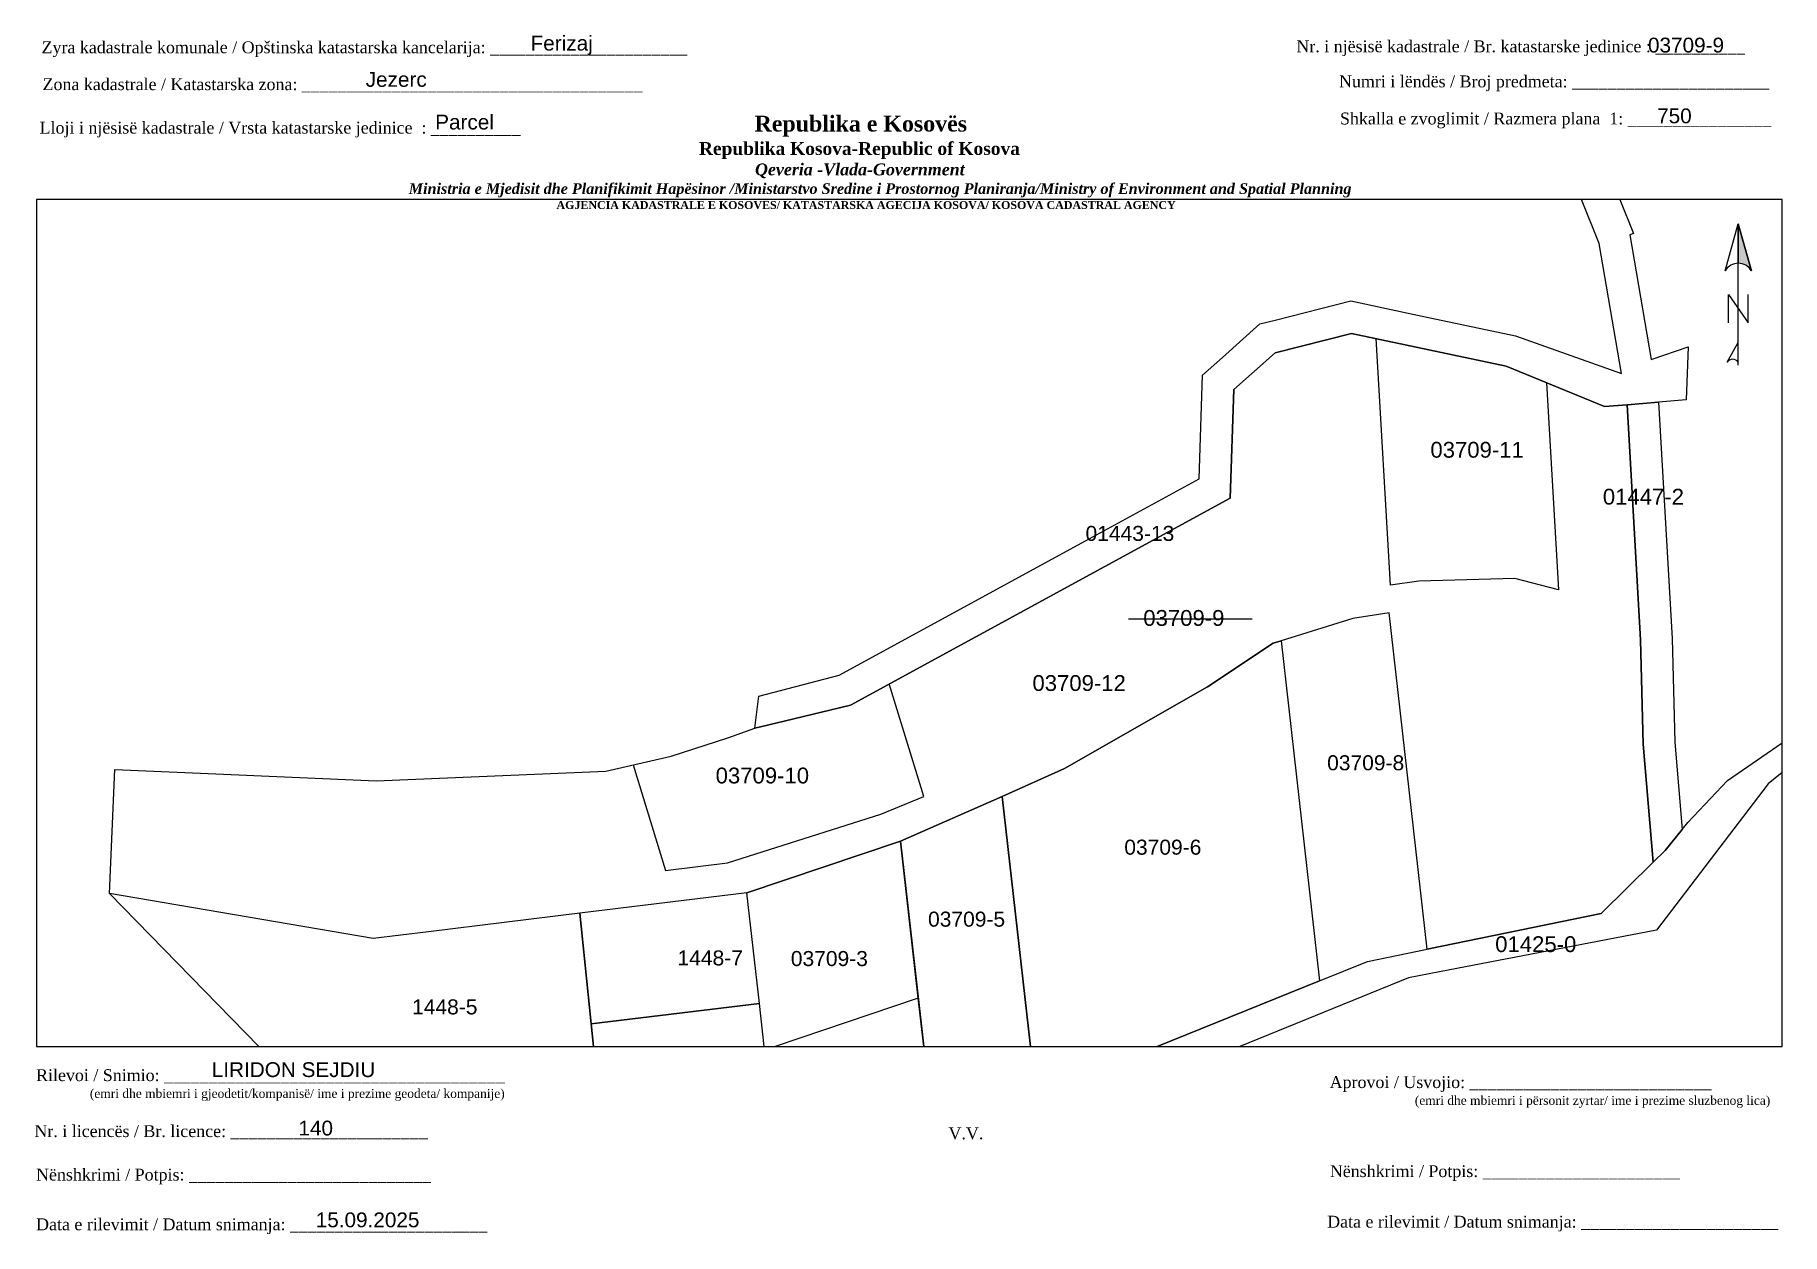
# Paper-space layout '1448-8' of a CAD drawing. Header units: metres, sheet in millimetres. Extents: x 0 to 295, y 0 to 202.
# The model-space entities are those that its viewports show. They can reach past a viewport. Long polylines and large blocks are cut down to what shows.
import ezdxf

# ---------------------------------------------------------------- set-up
doc = ezdxf.new("R2010")
doc.units = ezdxf.units.M
doc.layers.get('0').update_dxf_attribs({"lineweight": 0})
for name, color, linetype, lineweight in [('Korniza e jashtme', 7, 'Continuous', 0), ('Korniza e jashtme txt', 7, 'Continuous', 0), ('Ndarjet', 1, 'Continuous', 0), ('nr parc fqinje jezerc', 252, 'Continuous', 0), ('Nr Parceles Baze', 7, 'Continuous', 0), ('Nr-Kojshi', 251, 'Continuous', 0), ('Nr-Ri', 1, 'Continuous', 0), ('parc fqinje jezerc', 252, 'Continuous', 0), ('Parc-Kojshi', 251, 'Continuous', 0), ('Parcela Baze', 7, 'Continuous', 0)]:
    doc.layers.add(name, color=color, linetype=linetype, lineweight=lineweight)
doc.styles.get("Standard").update_dxf_attribs({"font": 'arial.ttf'})

# ---------------------------------------------------------------- blocks, each defined once
blk = doc.blocks.new('*U67')
at = {"linetype": 'ByBlock', "lineweight": -2}
blk.add_hatch(color=0, dxfattribs=at).paths.add_polyline_path([(0, 562), (0, 301, -0.269143), (87, 250)])
at = {"color": 0, "linetype": 'ByBlock', "lineweight": -2}
for points in [[(87, 250, 0.580323), (-87, 250), (0, 562), (87, 250), (0, 562), (0, 300)], [(0, -356, 0.5), (-75, -356), (0, -225)]]:
    blk.add_lwpolyline(points, format="xyb", dxfattribs=at)
for points in [[(0, -375), (0, 562)], [(-66, -94), (-66, 94), (66, -94), (66, 94)]]:
    blk.add_lwpolyline(points, dxfattribs=at)

msp = doc.modelspace()

# ---------------------------------------------------------------- linework, layer by layer
at = {"layer": 'Ndarjet', "elevation": 1001.54, "flags": 128}
msp.add_lwpolyline([(7500965.92, 4691551.86), (7500967.43, 4691525.66), (7500961.92, 4691527.12), (7500949.79, 4691526.79), (7500946.2, 4691526.27), (7500944.39, 4691557.43)], dxfattribs=at)
at = {"layer": 'Ndarjet', "flags": 128}
for points in [[(7500913.09, 4691522), (7500928.73, 4691522)], [(7500850.48, 4691503.54), (7500854.58, 4691490.19), (7500862.41, 4691491.15), (7500881.81, 4691497.3), (7500887.21, 4691499.55), (7500882.85, 4691513.77)]]:
    msp.add_lwpolyline(points, dxfattribs=at)
at = {"layer": 'parc fqinje jezerc', "flags": 128}
for points in [[(7500843.78, 4691484.79), (7500824.65, 4691482.45), (7500817.66, 4691481.6), (7500784.33, 4691487.3), (7500811.17, 4691459.75), (7500845.98, 4691463.3)], [(7500864.87, 4691487.37), (7500843.78, 4691484.79), (7500845.21, 4691470.79), (7500866.46, 4691473.39)], [(7500866.46, 4691473.39), (7500845.21, 4691470.79), (7500847.74, 4691446.04), (7500853.53, 4691448.43), (7500861.5, 4691449.09), (7500868.85, 4691452.17)]]:
    msp.add_lwpolyline(points, close=True, dxfattribs=at)
at = {"layer": 'Parc-Kojshi', "flags": 128}
for points in [[(7500866.36, 4691512.22), (7500876.53, 4691514.88), (7500907.66, 4691531.86), (7500922.02, 4691539.7), (7500922.46, 4691552.83), (7500924.95, 4691555.06), (7500929.68, 4691559.29), (7500931.62, 4691559.78), (7500941.17, 4691562.2), (7500949.62, 4691560.41), (7500962.01, 4691557.79), (7500975.4, 4691553.04), (7500972.56, 4691569.45), (7500967.9, 4691581.11)], [(7500962.74, 4691606.12), (7500976.89, 4691570.74), (7500976.43, 4691570.55), (7500979.15, 4691554.78), (7500983.81, 4691556.41), (7500983.58, 4691549.71), (7500980.08, 4691549.42), (7500976.09, 4691549.08), (7500973.25, 4691548.84), (7500960.83, 4691553.95), (7500941.25, 4691558.09), (7500931.61, 4691555.65), (7500926.4, 4691550.99), (7500925.94, 4691537.28), (7500877.98, 4691511.11), (7500869.56, 4691509.09), (7500865.86, 4691508.2), (7500866.36, 4691512.22)], [(7500983.06, 4691495.36), (7500980.91, 4691492.72), (7500979.4, 4691491.24), (7500978.13, 4691506.18), (7500977.78, 4691519.37), (7500976.09, 4691549.08), (7500980.08, 4691549.42), (7500981.77, 4691519.54), (7500982.13, 4691506.4), (7500983.06, 4691495.36)], [(7500901.52, 4691460.61), (7500897.12, 4691499.54), (7500905.01, 4691503.07), (7500923.06, 4691513.42), (7500931.36, 4691518.92), (7500932.38, 4691519.23), (7500937.24, 4691476.24), (7500913.76, 4691466.76), (7500904.23, 4691462.91), (7500903.85, 4691460.99), (7500901.52, 4691460.61)], [(7501012.57, 4691515.68), (7500999.1, 4691505.33), (7500993.91, 4691501.13), (7500979.8, 4691482.65), (7500952.4, 4691477.36), (7500948.49, 4691476.61), (7500917.66, 4691464.1), (7500914.09, 4691461.22), (7500913.76, 4691466.76), (7500937.24, 4691476.24), (7500943.3, 4691478.68), (7500950.85, 4691480.24), (7500972.82, 4691484.77), (7500979.4, 4691491.24), (7500980.91, 4691492.72), (7500983.06, 4691495.36), (7500983.78, 4691496.24), (7500988.79, 4691501.55), (7501004.58, 4691512.54), (7501010.48, 4691517.73)], [(7500897.12, 4691499.54), (7500901.52, 4691460.61), (7500888.29, 4691458.49), (7500886.53, 4691474.06), (7500884.28, 4691493.91), (7500897.12, 4691499.54)], [(7500897.12, 4691499.54), (7500901.52, 4691460.61)], [(7500864.87, 4691487.37), (7500884.28, 4691493.91), (7500888.29, 4691458.49), (7500881.18, 4691457.35), (7500868.85, 4691452.17), (7500866.46, 4691473.39), (7500864.87, 4691487.37)], [(7500886.53, 4691474.06), (7500867.12, 4691467.51)]]:
    msp.add_lwpolyline(points, dxfattribs=at)
at = {"layer": 'Parcela Baze', "flags": 128}
msp.add_lwpolyline([(7500950.85, 4691480.24), (7500946.04, 4691522.77), (7500941.45, 4691522.05), (7500932.38, 4691519.23), (7500931.36, 4691518.92), (7500923.06, 4691513.42), (7500905.01, 4691503.07), (7500897.12, 4691499.54), (7500884.28, 4691493.91), (7500864.87, 4691487.37), (7500843.78, 4691484.79), (7500824.65, 4691482.45), (7500817.66, 4691481.6), (7500784.33, 4691487.3), (7500785.02, 4691502.98), (7500796.79, 4691502.46), (7500818.04, 4691501.51), (7500847.05, 4691502.75), (7500855.31, 4691504.65), (7500862.45, 4691506.95), (7500865.86, 4691508.2), (7500869.56, 4691509.09), (7500877.98, 4691511.11), (7500925.94, 4691537.28), (7500926.4, 4691550.99), (7500931.61, 4691555.65), (7500941.25, 4691558.09), (7500960.83, 4691553.95), (7500973.25, 4691548.84), (7500976.09, 4691549.08), (7500977.78, 4691519.37), (7500978.13, 4691506.18), (7500979.4, 4691491.24), (7500972.82, 4691484.77), (7500950.85, 4691480.24)], dxfattribs=at)

# ---------------------------------------------------------------- texts
at = {"layer": 'nr parc fqinje jezerc'}
for s, p in [('01443-13', (7500907.66, 4691531.86)), ('03709-8', (7500938.19, 4691502.86)), ('03709-6', (7500912.56, 4691492.19)), ('03709-5', (7500887.76, 4691483.09)), ('1448-7', (7500856.1, 4691478.19)), ('03709-3', (7500870.42, 4691478.11)), ('1448-5', (7500822.56, 4691472))]:
    msp.add_text(s, height=1.9, dxfattribs=at).set_placement(p)
at = {"layer": 'Nr Parceles Baze'}
msp.add_text('03709-9', height=2, dxfattribs=at).set_placement((7500914.96, 4691521.12))
at = {"layer": 'Nr-Kojshi'}
for s, p in [('01447-2', (7500973.03, 4691536.45)), ('01425-0', (7500959.43, 4691479.88))]:
    msp.add_text(s, height=2, dxfattribs=at).set_placement(p)
at = {"layer": 'Nr-Ri'}
for s, p in [('03709-11', (7500951.24, 4691542.38)), ('03709-12', (7500900.95, 4691512.89)), ('03709-10', (7500860.92, 4691501.2))]:
    msp.add_text(s, height=2, dxfattribs=at).set_placement(p)

psp = doc.layouts.new('1448-8')

# ---------------------------------------------------------------- block references
at = {"xscale": 0.0254, "yscale": 0.0254, "zscale": 0.0254}
psp.add_blockref('*U67', (287.17, 156.31), dxfattribs=at)

# ---------------------------------------------------------------- texts
at = {"layer": 'Korniza e jashtme txt'}
for s, p in [('03709-9', (271.95, 199.46)), ('15.09.2025', (47.48, 1.44))]:
    psp.add_text(s, height=2.5, dxfattribs=at).set_placement(p)
for s, insert, char_height, width, attachment_point in [('{\\fTimes New Roman|b0|i0|c0|p18; Zyra kadastrale komunale / Opštinska katastarska kancelarija: ______________________}', (0.53, 201.34), 2, 114.6874, 1), ('Ferizaj', (83.68, 202.29), 2.5, 19.3474, 1), ('{\\fTimes New Roman|b0|i0|c0|p18;Nr. i njësisë kadastrale / Br. katastarske jedinice : __________}', (212.71, 201.5), 2, 98.5379, 1), ('{\\fTimes New Roman|b0|i0|c0|p18; Zona kadastrale / Katastarska zona: ______________________________________}', (0.7, 195.12), 2, 101.8807, 1), ('Jezerc', (55.9, 196.18), 2.5, 40.037, 1), ('{\\fTimes New Roman|b0|i0|c0|p18; Numri i lëndës / Broj predmeta: ______________________}', (219.14, 195.59), 2, 83.344, 1), ('\\pi77.297;{\\fBook Antiqua|b1|i0|c0|p18;\\H1.333x;Republika e Kosovës\\fTimes New Roman|b1|i0|c0|p18;\\P\\pi67.927;\\fBook Antiqua|b1|i0|c0|p18;\\H0.8125x;Republika Kosova-Republic of Kosova\\fTimes New Roman|b1|i0|c0|p18;\\P\\pi77.378;\\fBook Antiqua|b1|i1|c0|p18;\\H0.9233x;Qeveria -Vlada-Government \\P\\pi13.032,l6,t23.033;\\fTimes New Roman|b1|i1|c0|p18;\\H0.9x;Ministria e Mjedisit dhe Planifikimit Hapësinor /Ministarstvo Sredine i Prostornog Planiranja/Ministry of Environment and Spatial Planning\\P\\pi43.931,l0,tz;\\fBook Antiqua|b1|i0|c0|p18;\\H0.7406x;AGJENCIA KADASTRALE E KOSOVËS/ KATASTARSKA AGECIJA KOSOVA/ KOSOVA CADASTRAL AGENCY}', (44.12, 188.81), 2, 191.8237, 1), ('{\\fArial|b0|i0|c0|p34;Parcel}', (67.61, 188.99), 2.5, 14.2476, 1), ('{\\fTimes New Roman|b0|i0|c0|p18; Shkalla e zvoglimit / Razmera plana  1: ________________}', (219.3, 189.34), 2, 98.5379, 1), ('750', (273.49, 190.03), 2.5, 19.3474, 1), ('{\\fTimes New Roman|b0|i0|c0|p18; Lloji i njësisë kadastrale / Vrsta katastarske jedinice  : __________ }', (0.21, 187.79), 2, 108.0893, 1), ('{\\fTimes New Roman|b0|i0|c0|p18; Rilevoi / Snimio: ______________________________________\\P             \\H0.75x;(emri dhe mbiemri i gjeodetit/kompanisë/ ime i prezime geodeta/ kompanije)}', (-0.39, 28.08), 2, 87.3883, 1), ('LIRIDON SEJDIU', (29.97, 29.26), 2.5, 35.1364, 1), ('{\\fTimes New Roman|b0|i0|c0|p18; Aprovoi / Usvojio: ___________________________\\P                    \\H0.75x;(emri dhe mbiemri i përsonit zyrtar/ ime i prezime sluzbenog lica)}', (217.56, 26.91), 2, 83.344, 1), ('{\\fTimes New Roman|b0|i0|c0|p18; Nr. i licencës / Br. licence: ______________________\\P                                }', (-0.67, 18.65), 2, 83.344, 1), ('140', (44.57, 19.41), 2.5, 5.2174, 1), ('{\\fTimes New Roman|b0|i0|c0|p18;V.V.                                 }', (154.1, 18.27), 2, 9.4297, 1), ('{\\fTimes New Roman|b0|i0|c0|p18; Nënshkrimi / Potpis: ______________________\\P                                 }', (277.34, 11.9), 2, 83.344, 3), ('{\\fTimes New Roman|b0|i0|c0|p18; Nënshkrimi / Potpis: ___________________________\\P                                 }', (-0.39, 11.32), 2, 83.344, 1), ('{\\fTimes New Roman|b0|i0|c0|p18; Data e rilevimit / Datum snimanja: ______________________\\P                                 }', (-0.39, 2.94), 2, 83.344, 1), ('{\\fTimes New Roman|b0|i0|c0|p18; Data e rilevimit / Datum snimanja: ______________________\\P                                 }', (293.91, 3.38), 2, 83.344, 3)]:
    psp.add_mtext(s, dxfattribs=dict(at, insert=insert, char_height=char_height, width=width, attachment_point=attachment_point))

# ---------------------------------------------------------------- viewports
at = {"layer": 'Korniza e jashtme', "view_target_point": (7499131.1, 4689980.52), "view_twist_angle": 360}
psp.add_viewport(center=(147.49, 103.31), size=(294.1, 142.7582), view_center_point=(1754.29, 1540.97), view_height=107.0687, dxfattribs=at)

doc.saveas('drawing.dxf')
